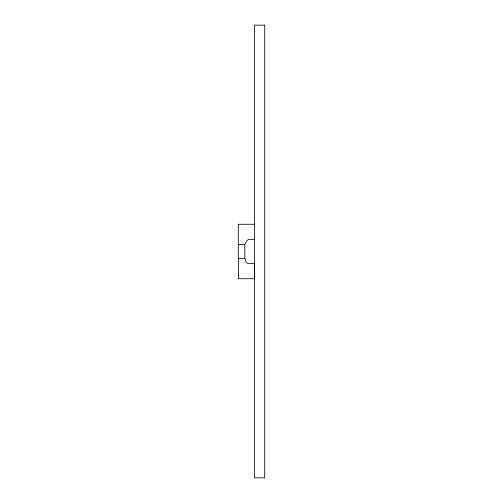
<?xml version="1.0" encoding="UTF-8"?>
<svg xmlns="http://www.w3.org/2000/svg" width="503" height="503" viewBox="0 0 503 503"><rect width="100%" height="100%" fill="white"/><g stroke="black" fill="none" stroke-linecap="round" stroke-linejoin="round"><path stroke-width="0.75" d="M254.48 239.34L248.677 239.34L247.092 240.491L244.848 244.408L244.835 258.592L238.309 258.592L238.309 224.269L254.48 224.269M238.309 244.408L244.835 244.408M244.879 258.592L246.256 262.384L247.759 263.465L254.537 263.465L254.537 278.731L238.365 278.731L238.365 258.592M264.691 25.15L254.48 25.15L254.48 477.85L264.691 477.85L264.691 25.15"/></g></svg>
